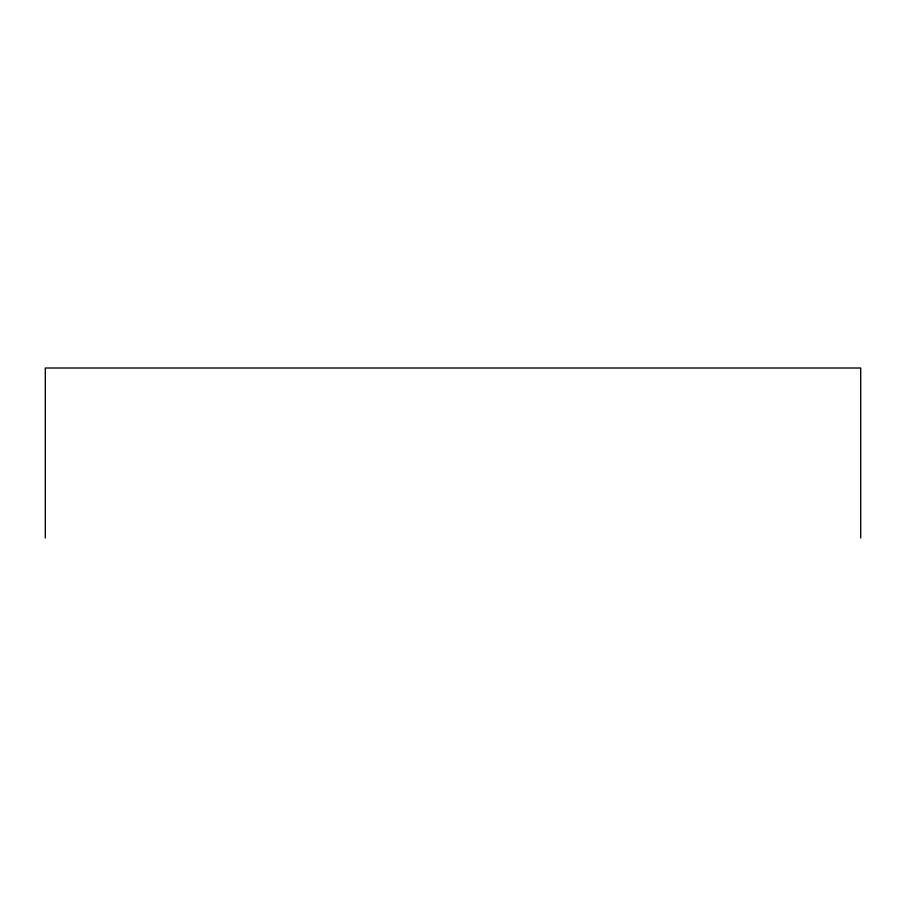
<?xml version="1.0" encoding="UTF-8"?>
<svg xmlns="http://www.w3.org/2000/svg" width="906" height="906" viewBox="0 0 906 906"><rect width="100%" height="100%" fill="white"/><g stroke="black" fill="none" stroke-linecap="round" stroke-linejoin="round"><path stroke-width="1.36" d="M860.7 537.994L860.7 368.006L45.3 368.006L45.3 537.994"/></g></svg>
